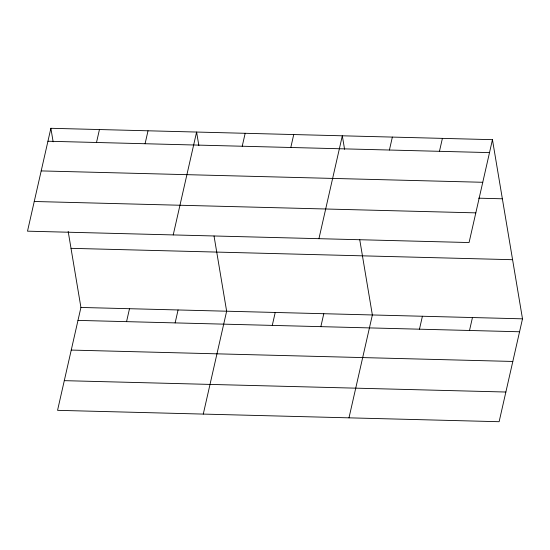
<?xml version="1.0" encoding="UTF-8"?>
<svg xmlns="http://www.w3.org/2000/svg" width="550" height="550" viewBox="0 0 550 550"><rect width="100%" height="100%" fill="white"/><g stroke="black" fill="none" stroke-linecap="round" stroke-linejoin="round"><path stroke-width="0.82" d="M50.875 128.294L27.5 231.172L469.074 242.543L492.449 139.666L50.875 128.294L53.137 141.804M96.504 142.484L99.447 129.546M68.172 231.413L80.926 307.457L57.551 410.334L499.125 421.706L522.5 318.828L492.449 139.666M145.083 143.736L148.019 130.797M126.555 321.647L129.498 308.708M173.222 234.926L196.591 132.041L198.859 145.558M175.134 322.898L178.069 309.959M242.227 146.238L245.169 133.292M203.273 414.088L226.641 311.211L214.032 236.012M290.799 147.489L293.741 134.544M272.278 325.401L275.22 312.462M318.938 238.679L342.313 135.795L344.582 149.311M320.849 326.652L323.792 313.713M389.421 150.026L392.356 137.088M348.989 417.842L372.364 314.964L359.748 239.766M439.464 151.319L442.406 138.373M419.471 329.196L422.407 316.25M469.514 330.481L472.457 317.543M47.932 141.233L489.507 152.604M41.188 170.912L482.769 182.284M478.617 198.179L502.363 198.791M34.244 201.492L475.819 212.864M71.005 248.332L512.586 259.703M80.926 307.457L522.5 318.828M77.983 320.396L519.558 331.767M71.239 350.075L512.82 361.453M64.295 380.655L505.869 392.026"/></g></svg>
